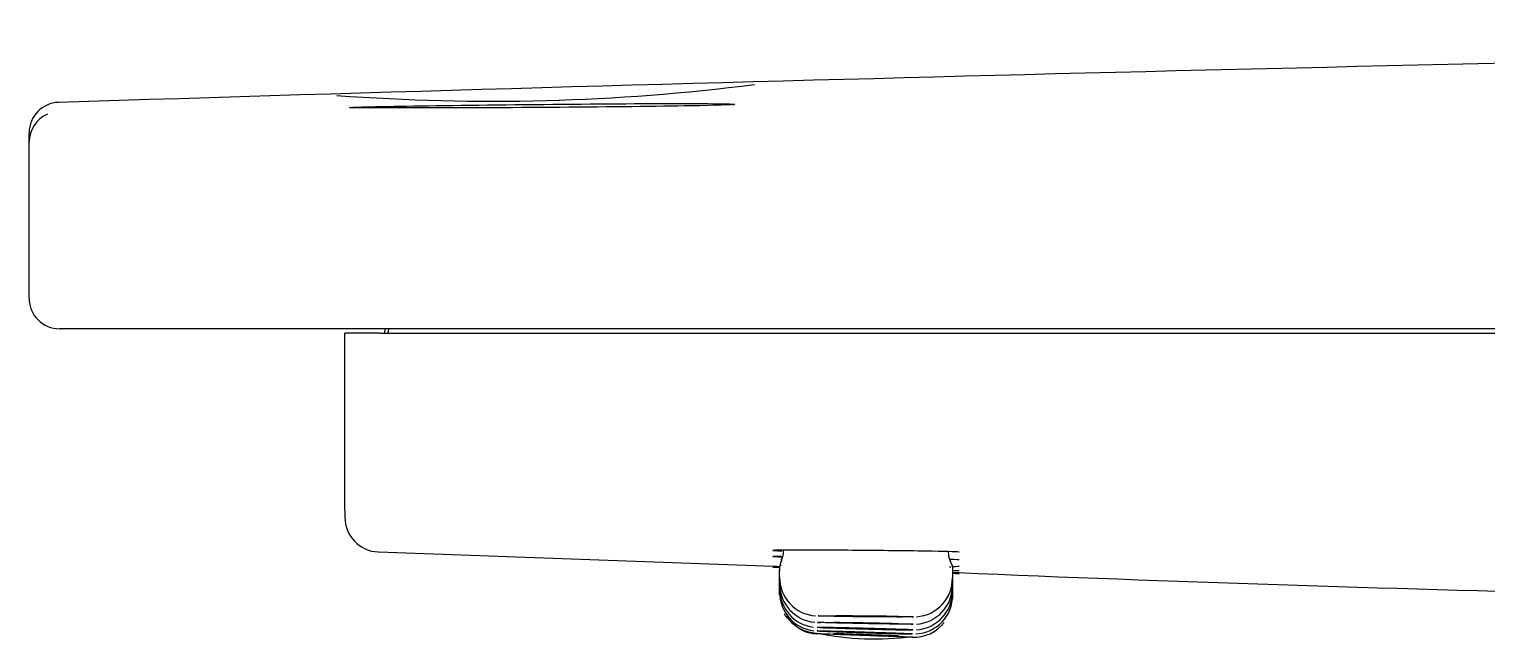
# Model space of a CAD drawing. Header units: millimetres. Extents: x -60 to 7633, y -2614 to 2146.
# Drawn here: x 1638.2 to 1671.82, y -2075.31 to -2061.24 of the extents above; entities that cross this region are included whole.
import ezdxf

# ---------------------------------------------------------------- set-up
doc = ezdxf.new("R2010")
doc.units = ezdxf.units.MM
doc.layers.get('0').update_dxf_attribs({"color": 250})

msp = doc.modelspace()

# ---------------------------------------------------------------- linework, layer by layer
at = {"linetype": 'Continuous'}
for p, q in [((1638.2, -2063.847), (1638.2, -2063.631)), ((1638.2, -2067.453), (1638.2, -2063.847)), ((1639.2, -2068.153), (1638.9, -2068.153)), ((1865.8, -2068.153), (1639.2, -2068.153)), ((1645.482, -2072.345), (1645.482, -2068.253)), ((1646.282, -2068.253), (1645.482, -2068.253)), ((1646.282, -2068.253), (1646.482, -2068.253)), ((1646.4, -2068.253), (1646.409, -2068.153)), ((1646.482, -2068.253), (1646.491, -2068.153)), ((1646.482, -2068.253), (1858.518, -2068.253)), ((1645.482, -2072.345), (1645.482, -2072.503)), ((1646.255, -2073.299), (1655.362, -2073.627)), ((1655.5, -2073.705), (1655.5, -2073.705)), ((1655.5, -2073.705), (1655.5, -2073.878)), ((1659.5, -2073.899), (1659.5, -2073.743)), ((1655.5, -2073.878), (1655.5, -2074.027)), ((1655.5, -2074.027), (1655.5, -2074.143)), ((1659.5, -2073.921), (1659.5, -2073.92)), ((1659.5, -2074.069), (1659.5, -2073.921)), ((1659.5, -2074.201), (1659.5, -2074.069)), ((1655.5, -2074.143), (1655.5, -2074.225)), ((1655.5, -2074.225), (1655.5, -2074.275)), ((1655.5, -2074.275), (1655.5, -2074.291)), ((1659.5, -2074.295), (1659.5, -2074.201)), ((1659.5, -2074.351), (1659.5, -2074.295)), ((1659.5, -2074.37), (1659.5, -2074.351))]:
    msp.add_line(p, q, dxfattribs=at)
for centre, radius, start, end in [((1748.554, -5492.116), 3430.935, 90.342648, 91.831859), ((1648.868, -2015.154), 47.75, 265.7117, 277.2933), ((1638.9, -2063.631), 0.7, 91.8372, 180), ((1638.9, -2063.847), 0.7, 113.3962, 180), ((1638.9, -2067.453), 0.7, 180, 270), ((1646.282, -2072.503), 0.8, 180, 267.6299), ((1655.282, -2073.32), 0.316, 326.5161, 9.016), ((1658, -2054.67), 19.03, 262.5102, 262.5509), ((1658.474, -2043), 30.75, 264.519, 264.5231), ((1658, -2054.67), 19.03, 274.2971, 274.387), ((1659.146, -2073.713), 0.355, 354.6265, 33.8213), ((1658, -2054.67), 19.03, 274.51, 274.9762), ((1658.474, -2043), 30.75, 271.9511, 272.1925), ((1656.395, -2073.891), 0.888, 179.2016, 266.1503), ((1656.393, -2074.042), 0.885, 179.006, 265.4123), ((1658.607, -2073.914), 0.885, 273.6159, 1.0043), ((1658.606, -2074.083), 0.886, 273.6781, 0.919), ((1695.601, -1206.652), 867.874, 267.624313, 268.597628), ((1656.398, -2074.151), 0.892, 179.521, 262.9975), ((1656.395, -2074.237), 0.888, 179.2506, 263.5513), ((1658.602, -2074.299), 0.896, 272.7684, 0.209), ((1658.607, -2074.215), 0.885, 273.7042, 0.9544), ((1656.4, -2074.291), 0.9, 208.9081, 217.0673), ((1656.401, -2074.275), 0.9, 213.9978, 267.0135), ((1656.4, -2074.291), 0.9, 240.9359, 267.9193), ((1658.6, -2074.37), 0.9, 267.9551, 321.4983), ((1657.702, -2068.55), 6.757, 258.6207, 277.3769)]:
    msp.add_arc(centre, radius, start, end, dxfattribs=at)
for points, knots in [([(1645.587, -2063.049), (1645.613, -2063.042), (1645.973, -2063.033), (1647.366, -2063.009), (1648.47, -2062.994), (1650.782, -2062.969), (1651.983, -2062.96), (1653.768, -2062.957), (1654.354, -2062.963), (1654.462, -2062.973), (1654.463, -2062.974), (1654.464, -2062.974)], [0.2682009, 0.2682009, 0.2682009, 0.2682009, 0.375, 0.375, 0.5, 0.5, 0.625, 0.625, 0.75, 0.75, 0.7514662, 0.7514662, 0.7514662, 0.7514662]), ([(1654.471, -2062.98), (1654.415, -2062.989), (1654.054, -2063.001), (1652.709, -2063.026), (1651.607, -2063.038), (1650.437, -2063.047)], [0.7733806, 0.7733806, 0.7733806, 0.7733806, 0.875, 0.875, 1, 1, 1, 1]), ([(1654.419, -2062.985), (1654.437, -2062.983), (1654.451, -2062.982), (1654.462, -2062.981), (1654.463, -2062.981), (1654.464, -2062.981)], [0.73851635, 0.73851635, 0.73851635, 0.73851635, 0.75, 0.75, 0.75147236, 0.75147236, 0.75147236, 0.75147236]), ([(1650.437, -2063.047), (1649.267, -2063.055), (1648.078, -2063.059), (1646.294, -2063.061), (1645.709, -2063.058), (1645.596, -2063.052), (1645.591, -2063.051), (1645.588, -2063.051)], [0, 0, 0, 0, 0.125, 0.125, 0.25, 0.25, 0.2590751, 0.2590751, 0.2590751, 0.2590751]), ([(1659.65, -2073.308), (1659.65, -2073.302), (1659.422, -2073.294), (1658.62, -2073.279), (1658.062, -2073.273), (1656.94, -2073.263), (1656.378, -2073.261), (1655.585, -2073.261), (1655.351, -2073.263), (1655.35, -2073.271), (1655.423, -2073.274), (1655.556, -2073.277)], [0.2501884, 0.2501884, 0.2501884, 0.2501884, 0.375, 0.375, 0.5, 0.5, 0.625, 0.625, 0.75, 0.75, 0.8199389, 0.8199389, 0.8199389, 0.8199389]), ([(1655.551, -2073.405), (1655.421, -2073.404), (1655.351, -2073.405), (1655.35, -2073.409), (1655.423, -2073.412), (1655.556, -2073.417)], [0.6812768, 0.6812768, 0.6812768, 0.6812768, 0.75, 0.75, 0.8199803, 0.8199803, 0.8199803, 0.8199803]), ([(1655.516, -2073.642), (1655.409, -2073.638), (1655.351, -2073.637), (1655.35, -2073.638), (1655.409, -2073.64), (1655.519, -2073.645)], [0.6877733, 0.6877733, 0.6877733, 0.6877733, 0.75, 0.75, 0.8131034, 0.8131034, 0.8131034, 0.8131034]), ([(1656.437, -2075.046), (1656.478, -2075.048), (1656.539, -2075.05), (1656.616, -2075.052), (1656.692, -2075.055), (1656.787, -2075.058), (1656.891, -2075.061), (1656.995, -2075.064), (1657.112, -2075.068), (1657.232, -2075.071), (1657.352, -2075.074), (1657.479, -2075.078), (1657.601, -2075.081), (1657.724, -2075.084), (1657.845, -2075.087), (1657.956, -2075.09), (1658.067, -2075.093), (1658.17, -2075.095), (1658.257, -2075.097), (1658.344, -2075.099), (1658.416, -2075.1), (1658.469, -2075.101), (1658.523, -2075.101), (1658.557, -2075.102), (1658.57, -2075.101), (1658.579, -2075.101), (1658.579, -2075.1), (1658.571, -2075.1), (1658.558, -2075.099), (1658.525, -2075.097), (1658.472, -2075.095), (1658.42, -2075.093), (1658.347, -2075.091), (1658.261, -2075.088), (1658.174, -2075.085), (1658.072, -2075.082), (1657.961, -2075.079), (1657.85, -2075.076), (1657.729, -2075.072), (1657.607, -2075.069), (1657.484, -2075.066), (1657.358, -2075.062), (1657.238, -2075.059), (1657.117, -2075.056), (1657, -2075.054), (1656.896, -2075.051), (1656.791, -2075.049), (1656.696, -2075.047), (1656.619, -2075.045), (1656.542, -2075.044), (1656.48, -2075.043), (1656.439, -2075.042), (1656.397, -2075.042), (1656.376, -2075.042), (1656.376, -2075.042)], [0.0525995, 0.0525995, 0.0525995, 0.0525995, 0.1063035, 0.1063035, 0.1063035, 0.1600213, 0.1600213, 0.1600213, 0.2137464, 0.2137464, 0.2137464, 0.2674692, 0.2674692, 0.2674692, 0.3211813, 0.3211813, 0.3211813, 0.3748798, 0.3748798, 0.3748798, 0.4285697, 0.4285697, 0.4285697, 0.4822514, 0.4822514, 0.4822514, 0.5155633, 0.5155633, 0.5155633, 0.5692599, 0.5692599, 0.5692599, 0.6229683, 0.6229683, 0.6229683, 0.6766871, 0.6766871, 0.6766871, 0.7304103, 0.7304103, 0.7304103, 0.7841305, 0.7841305, 0.7841305, 0.8378405, 0.8378405, 0.8378405, 0.8915375, 0.8915375, 0.8915375, 0.945224, 0.945224, 0.945224, 1, 1, 1, 1]), ([(1656.383, -2074.927), (1656.384, -2074.928), (1656.404, -2074.929), (1656.443, -2074.931), (1656.483, -2074.932), (1656.544, -2074.934), (1656.621, -2074.936), (1656.697, -2074.938), (1656.791, -2074.941), (1656.895, -2074.943), (1657, -2074.946), (1657.117, -2074.948), (1657.237, -2074.951), (1657.357, -2074.954), (1657.483, -2074.956), (1657.605, -2074.958), (1657.728, -2074.961), (1657.849, -2074.963), (1657.96, -2074.964), (1658.071, -2074.966), (1658.174, -2074.968), (1658.262, -2074.969), (1658.349, -2074.97), (1658.422, -2074.97), (1658.475, -2074.97), (1658.528, -2074.97), (1658.563, -2074.97), (1658.577, -2074.969), (1658.585, -2074.969), (1658.586, -2074.968), (1658.578, -2074.968), (1658.566, -2074.966), (1658.532, -2074.965), (1658.48, -2074.963), (1658.428, -2074.961), (1658.355, -2074.959), (1658.269, -2074.957), (1658.183, -2074.954), (1658.081, -2074.952), (1657.97, -2074.949), (1657.86, -2074.947), (1657.738, -2074.944), (1657.616, -2074.942), (1657.494, -2074.94), (1657.367, -2074.937), (1657.247, -2074.935), (1657.127, -2074.933), (1657.009, -2074.932), (1656.905, -2074.93), (1656.8, -2074.929), (1656.705, -2074.927), (1656.628, -2074.927), (1656.55, -2074.926), (1656.488, -2074.925), (1656.447, -2074.926), (1656.404, -2074.926), (1656.382, -2074.926), (1656.383, -2074.927)], [0, 0, 0, 0, 0.052025, 0.052025, 0.052025, 0.105723, 0.105723, 0.105723, 0.159424, 0.159424, 0.159424, 0.21313, 0.21313, 0.21313, 0.266838, 0.266838, 0.266838, 0.320548, 0.320548, 0.320548, 0.374256, 0.374256, 0.374256, 0.427963, 0.427963, 0.427963, 0.481659, 0.481659, 0.481659, 0.514985, 0.514985, 0.514985, 0.568684, 0.568684, 0.568684, 0.622383, 0.622383, 0.622383, 0.676083, 0.676083, 0.676083, 0.729787, 0.729787, 0.729787, 0.783496, 0.783496, 0.783496, 0.837208, 0.837208, 0.837208, 0.890918, 0.890918, 0.890918, 0.944624, 0.944624, 0.944624, 1, 1, 1, 1]), ([(1656.392, -2074.778), (1656.393, -2074.779), (1656.413, -2074.78), (1656.451, -2074.782), (1656.491, -2074.783), (1656.552, -2074.785), (1656.628, -2074.786), (1656.704, -2074.788), (1656.798, -2074.789), (1656.902, -2074.791), (1657.006, -2074.793), (1657.122, -2074.794), (1657.242, -2074.796), (1657.362, -2074.797), (1657.489, -2074.799), (1657.611, -2074.8), (1657.733, -2074.801), (1657.855, -2074.802), (1657.966, -2074.802), (1658.077, -2074.803), (1658.181, -2074.803), (1658.268, -2074.803), (1658.355, -2074.803), (1658.429, -2074.803), (1658.482, -2074.802), (1658.536, -2074.802), (1658.571, -2074.801), (1658.585, -2074.8), (1658.594, -2074.799), (1658.594, -2074.798), (1658.587, -2074.797), (1658.575, -2074.796), (1658.541, -2074.795), (1658.489, -2074.793), (1658.438, -2074.791), (1658.366, -2074.79), (1658.28, -2074.788), (1658.194, -2074.786), (1658.091, -2074.785), (1657.981, -2074.783), (1657.871, -2074.782), (1657.75, -2074.78), (1657.627, -2074.779), (1657.505, -2074.778), (1657.379, -2074.777), (1657.258, -2074.776), (1657.138, -2074.775), (1657.021, -2074.775), (1656.916, -2074.774), (1656.811, -2074.774), (1656.716, -2074.774), (1656.638, -2074.774), (1656.56, -2074.774), (1656.498, -2074.775), (1656.457, -2074.775), (1656.413, -2074.776), (1656.391, -2074.777), (1656.392, -2074.778)], [0, 0, 0, 0, 0.051411, 0.051411, 0.051411, 0.1051, 0.1051, 0.1051, 0.158783, 0.158783, 0.158783, 0.21247, 0.21247, 0.21247, 0.266168, 0.266168, 0.266168, 0.319878, 0.319878, 0.319878, 0.373599, 0.373599, 0.373599, 0.427324, 0.427324, 0.427324, 0.481037, 0.481037, 0.481037, 0.514368, 0.514368, 0.514368, 0.568067, 0.568067, 0.568067, 0.621753, 0.621753, 0.621753, 0.675435, 0.675435, 0.675435, 0.729123, 0.729123, 0.729123, 0.782824, 0.782824, 0.782824, 0.836541, 0.836541, 0.836541, 0.890266, 0.890266, 0.890266, 0.94399, 0.94399, 0.94399, 1, 1, 1, 1]), ([(1658.25, -2074.795), (1658.25, -2074.795), (1658.244, -2074.794), (1658.23, -2074.794), (1658.211, -2074.793), (1658.177, -2074.792), (1658.132, -2074.79), (1658.087, -2074.789), (1658.029, -2074.788), (1657.962, -2074.787), (1657.896, -2074.786), (1657.82, -2074.785), (1657.741, -2074.784), (1657.661, -2074.783), (1657.576, -2074.782), (1657.492, -2074.781), (1657.408, -2074.781), (1657.323, -2074.78), (1657.244, -2074.78), (1657.165, -2074.779), (1657.09, -2074.779), (1657.025, -2074.779), (1656.96, -2074.779), (1656.904, -2074.779), (1656.86, -2074.779), (1656.816, -2074.779), (1656.784, -2074.78), (1656.767, -2074.78), (1656.756, -2074.78), (1656.75, -2074.781), (1656.75, -2074.781)], [0.4999965, 0.4999965, 0.4999965, 0.4999965, 0.5370475, 0.5370475, 0.5370475, 0.590753, 0.590753, 0.590753, 0.6444629, 0.6444629, 0.6444629, 0.6981744, 0.6981744, 0.6981744, 0.7518844, 0.7518844, 0.7518844, 0.8055907, 0.8055907, 0.8055907, 0.8592927, 0.8592927, 0.8592927, 0.9129916, 0.9129916, 0.9129916, 0.9666896, 0.9666896, 0.9666896, 1, 1, 1, 1]), ([(1658.25, -2074.962), (1658.25, -2074.962), (1658.244, -2074.961), (1658.23, -2074.961), (1658.211, -2074.96), (1658.177, -2074.958), (1658.132, -2074.957), (1658.087, -2074.956), (1658.029, -2074.954), (1657.963, -2074.952), (1657.896, -2074.951), (1657.82, -2074.949), (1657.741, -2074.947), (1657.661, -2074.946), (1657.576, -2074.944), (1657.492, -2074.942), (1657.408, -2074.941), (1657.323, -2074.939), (1657.244, -2074.938), (1657.165, -2074.937), (1657.09, -2074.936), (1657.025, -2074.935), (1656.96, -2074.934), (1656.904, -2074.934), (1656.86, -2074.933), (1656.816, -2074.933), (1656.784, -2074.933), (1656.767, -2074.933), (1656.756, -2074.933), (1656.75, -2074.934), (1656.75, -2074.934)], [0.499997, 0.499997, 0.499997, 0.499997, 0.5370447, 0.5370447, 0.5370447, 0.5907384, 0.5907384, 0.5907384, 0.6444427, 0.6444427, 0.6444427, 0.6981573, 0.6981573, 0.6981573, 0.7518774, 0.7518774, 0.7518774, 0.8055965, 0.8055965, 0.8055965, 0.8593084, 0.8593084, 0.8593084, 0.9130101, 0.9130101, 0.9130101, 0.9667026, 0.9667026, 0.9667026, 1, 1, 1, 1]), ([(1658.25, -2075.092), (1658.25, -2075.092), (1658.244, -2075.091), (1658.23, -2075.091), (1658.211, -2075.09), (1658.177, -2075.088), (1658.132, -2075.087), (1658.087, -2075.085), (1658.029, -2075.083), (1657.963, -2075.081), (1657.897, -2075.079), (1657.821, -2075.077), (1657.741, -2075.075), (1657.662, -2075.072), (1657.576, -2075.07), (1657.492, -2075.068), (1657.408, -2075.066), (1657.323, -2075.064), (1657.244, -2075.062), (1657.166, -2075.06), (1657.09, -2075.058), (1657.025, -2075.057), (1656.96, -2075.055), (1656.904, -2075.054), (1656.86, -2075.053), (1656.816, -2075.053), (1656.784, -2075.052), (1656.767, -2075.052), (1656.756, -2075.052), (1656.75, -2075.052), (1656.75, -2075.052)], [0.4999971, 0.4999971, 0.4999971, 0.4999971, 0.5370388, 0.5370388, 0.5370388, 0.5907181, 0.5907181, 0.5907181, 0.6444123, 0.6444123, 0.6444123, 0.6981255, 0.6981255, 0.6981255, 0.7518537, 0.7518537, 0.7518537, 0.8055866, 0.8055866, 0.8055866, 0.8593122, 0.8593122, 0.8593122, 0.9130213, 0.9130213, 0.9130213, 0.9667118, 0.9667118, 0.9667118, 1, 1, 1, 1]), ([(1658.568, -2075.27), (1658.568, -2075.27), (1658.566, -2075.27), (1658.562, -2075.27), (1658.549, -2075.269), (1658.514, -2075.268), (1658.461, -2075.266), (1658.408, -2075.264), (1658.335, -2075.262), (1658.248, -2075.258), (1658.161, -2075.255), (1658.058, -2075.252), (1657.947, -2075.248), (1657.836, -2075.244), (1657.714, -2075.239), (1657.592, -2075.235), (1657.469, -2075.231), (1657.343, -2075.226), (1657.223, -2075.222), (1657.103, -2075.217), (1656.986, -2075.213), (1656.881, -2075.209), (1656.777, -2075.206), (1656.683, -2075.202), (1656.606, -2075.199), (1656.53, -2075.197), (1656.469, -2075.194), (1656.429, -2075.193), (1656.388, -2075.191), (1656.368, -2075.191), (1656.368, -2075.191)], [0.5000004, 0.5000004, 0.5000004, 0.5000004, 0.5170988, 0.5170988, 0.5170988, 0.5707825, 0.5707825, 0.5707825, 0.6245036, 0.6245036, 0.6245036, 0.6782554, 0.6782554, 0.6782554, 0.7320178, 0.7320178, 0.7320178, 0.7857658, 0.7857658, 0.7857658, 0.8394804, 0.8394804, 0.8394804, 0.8931571, 0.8931571, 0.8931571, 0.9468083, 0.9468083, 0.9468083, 1, 1, 1, 1]), ([(1658.57, -2075.195), (1658.574, -2075.195), (1658.572, -2075.195), (1658.566, -2075.194), (1658.553, -2075.193), (1658.519, -2075.192), (1658.466, -2075.19), (1658.414, -2075.187), (1658.341, -2075.185), (1658.254, -2075.182), (1658.168, -2075.179), (1658.065, -2075.175), (1657.954, -2075.171), (1657.843, -2075.168), (1657.722, -2075.164), (1657.599, -2075.16), (1657.477, -2075.156), (1657.351, -2075.152), (1657.23, -2075.148), (1657.11, -2075.145), (1656.993, -2075.141), (1656.889, -2075.138), (1656.784, -2075.135), (1656.69, -2075.132), (1656.613, -2075.13), (1656.536, -2075.128), (1656.475, -2075.127), (1656.434, -2075.126), (1656.392, -2075.125), (1656.371, -2075.124), (1656.371, -2075.125)], [0.4909942, 0.4909942, 0.4909942, 0.4909942, 0.5161077, 0.5161077, 0.5161077, 0.5697994, 0.5697994, 0.5697994, 0.6235147, 0.6235147, 0.6235147, 0.6772491, 0.6772491, 0.6772491, 0.73099, 0.73099, 0.73099, 0.7847218, 0.7847218, 0.7847218, 0.8384325, 0.8384325, 0.8384325, 0.8921188, 0.8921188, 0.8921188, 0.9457881, 0.9457881, 0.9457881, 1, 1, 1, 1]), ([(1656.371, -2075.125), (1656.372, -2075.125), (1656.393, -2075.126), (1656.433, -2075.128), (1656.474, -2075.13), (1656.535, -2075.132), (1656.612, -2075.135), (1656.689, -2075.138), (1656.784, -2075.141), (1656.888, -2075.145), (1656.993, -2075.148), (1657.11, -2075.152), (1657.23, -2075.156), (1657.35, -2075.16), (1657.477, -2075.164), (1657.599, -2075.168), (1657.721, -2075.172), (1657.843, -2075.176), (1657.953, -2075.179), (1658.064, -2075.182), (1658.167, -2075.185), (1658.254, -2075.188), (1658.34, -2075.19), (1658.413, -2075.192), (1658.466, -2075.193), (1658.519, -2075.194), (1658.553, -2075.195), (1658.566, -2075.195)], [0, 0, 0, 0, 0.0531388, 0.0531388, 0.0531388, 0.1068465, 0.1068465, 0.1068465, 0.1605778, 0.1605778, 0.1605778, 0.2143204, 0.2143204, 0.2143204, 0.268057, 0.268057, 0.268057, 0.3217734, 0.3217734, 0.3217734, 0.3754649, 0.3754649, 0.3754649, 0.4291414, 0.4291414, 0.4291414, 0.4828115, 0.4828115, 0.4828115, 0.4828115]), ([(1658.25, -2075.185), (1658.25, -2075.184), (1658.244, -2075.184), (1658.23, -2075.183), (1658.211, -2075.182), (1658.177, -2075.181), (1658.132, -2075.179), (1658.087, -2075.178), (1658.029, -2075.176), (1657.963, -2075.173), (1657.897, -2075.171), (1657.821, -2075.168), (1657.741, -2075.166), (1657.662, -2075.163), (1657.576, -2075.161), (1657.492, -2075.158), (1657.408, -2075.155), (1657.324, -2075.153), (1657.245, -2075.15), (1657.166, -2075.148), (1657.091, -2075.146), (1657.025, -2075.144), (1656.96, -2075.142), (1656.904, -2075.14), (1656.86, -2075.139), (1656.816, -2075.138), (1656.784, -2075.137), (1656.767, -2075.137), (1656.756, -2075.137), (1656.75, -2075.137), (1656.75, -2075.137)], [0.499997, 0.499997, 0.499997, 0.499997, 0.537032, 0.537032, 0.537032, 0.590698, 0.590698, 0.590698, 0.644381, 0.644381, 0.644381, 0.69809, 0.69809, 0.69809, 0.751823, 0.751823, 0.751823, 0.8055676, 0.8055676, 0.8055676, 0.8593066, 0.8593066, 0.8593066, 0.9130248, 0.9130248, 0.9130248, 0.9667162, 0.9667162, 0.9667162, 1, 1, 1, 1]), ([(1658.25, -2075.24), (1658.25, -2075.24), (1658.244, -2075.24), (1658.23, -2075.239), (1658.211, -2075.238), (1658.177, -2075.237), (1658.132, -2075.235), (1658.087, -2075.234), (1658.029, -2075.231), (1657.963, -2075.229), (1657.897, -2075.227), (1657.821, -2075.224), (1657.741, -2075.221), (1657.662, -2075.218), (1657.577, -2075.215), (1657.493, -2075.212), (1657.409, -2075.209), (1657.324, -2075.206), (1657.245, -2075.204), (1657.166, -2075.201), (1657.091, -2075.199), (1657.026, -2075.196), (1656.961, -2075.194), (1656.904, -2075.192), (1656.86, -2075.191), (1656.816, -2075.189), (1656.784, -2075.189), (1656.767, -2075.188), (1656.756, -2075.188), (1656.75, -2075.188), (1656.75, -2075.188)], [0.4999966, 0.4999966, 0.4999966, 0.4999966, 0.537026, 0.537026, 0.537026, 0.5906827, 0.5906827, 0.5906827, 0.644356, 0.644356, 0.644356, 0.6980594, 0.6980594, 0.6980594, 0.7517934, 0.7517934, 0.7517934, 0.8055452, 0.8055452, 0.8055452, 0.8592943, 0.8592943, 0.8592943, 0.9130211, 0.9130211, 0.9130211, 0.9667156, 0.9667156, 0.9667156, 1, 1, 1, 1]), ([(1658.25, -2075.259), (1658.249, -2075.259), (1658.242, -2075.258), (1658.23, -2075.258), (1658.211, -2075.257), (1658.177, -2075.256), (1658.132, -2075.254), (1658.087, -2075.253), (1658.029, -2075.251), (1657.963, -2075.248), (1657.897, -2075.246), (1657.821, -2075.243), (1657.741, -2075.24), (1657.662, -2075.237), (1657.577, -2075.234), (1657.493, -2075.231), (1657.409, -2075.228), (1657.324, -2075.225), (1657.245, -2075.222), (1657.166, -2075.22), (1657.091, -2075.217), (1657.026, -2075.215), (1656.961, -2075.212), (1656.904, -2075.21), (1656.86, -2075.209), (1656.816, -2075.207), (1656.784, -2075.206), (1656.767, -2075.205), (1656.756, -2075.205), (1656.75, -2075.205), (1656.75, -2075.205)], [0.5044067, 0.5044067, 0.5044067, 0.5044067, 0.537022, 0.537022, 0.537022, 0.590675, 0.590675, 0.590675, 0.6443421, 0.6443421, 0.6443421, 0.6980397, 0.6980397, 0.6980397, 0.7517709, 0.7517709, 0.7517709, 0.8055241, 0.8055241, 0.8055241, 0.8592781, 0.8592781, 0.8592781, 0.9130111, 0.9130111, 0.9130111, 0.9667103, 0.9667103, 0.9667103, 1, 1, 1, 1])]:
    msp.add_open_spline(points, degree=3, knots=knots, dxfattribs=at)
for points in [[(1645.595, -2063.051), (1645.609, -2063.052), (1645.636, -2063.053), (1645.676, -2063.054)], [(1659.451, -2073.512), (1659.421, -2073.476), (1659.405, -2073.407), (1659.404, -2073.303)], [(1655.35, -2073.652), (1655.35, -2073.652), (1655.403, -2073.654), (1655.501, -2073.658)], [(1655.521, -2073.659), (1655.416, -2073.655), (1655.356, -2073.653), (1655.351, -2073.652)], [(1655.556, -2073.49), (1655.522, -2073.528), (1655.503, -2073.613), (1655.502, -2073.747)], [(1659.65, -2073.488), (1659.65, -2073.485), (1659.574, -2073.481), (1659.432, -2073.476)], [(1659.65, -2073.787), (1659.65, -2073.787), (1659.594, -2073.784), (1659.488, -2073.78)], [(1659.65, -2073.807), (1659.645, -2073.807), (1659.592, -2073.805), (1659.496, -2073.802)], [(1656.376, -2075.042), (1656.376, -2075.043), (1656.377, -2075.043), (1656.377, -2075.043)]]:
    msp.add_open_spline(points, degree=3, dxfattribs=at)

doc.saveas('drawing.dxf')
